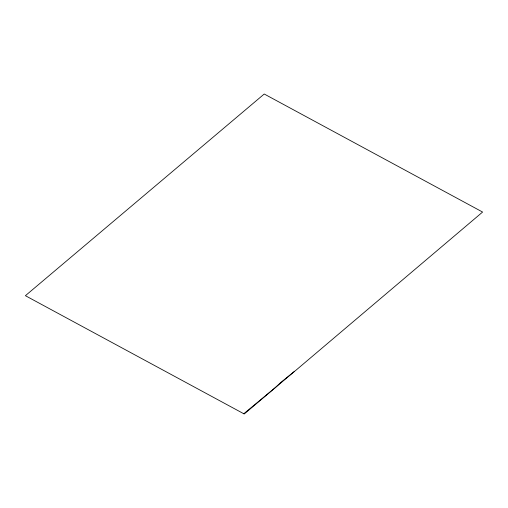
<?xml version="1.0" encoding="UTF-8"?>
<svg xmlns="http://www.w3.org/2000/svg" width="508" height="508" viewBox="0 0 508 508"><rect width="100%" height="100%" fill="white"/><g stroke="black" fill="none" stroke-linecap="round" stroke-linejoin="round"><path stroke-width="0.76" d="M294.196 371.627L244.24 413.988L25.4 295.694L264.23 94.012L482.6 212.052L296.285 369.945L280.645 382.562L275.317 387.591L243.77 413.734"/></g></svg>
